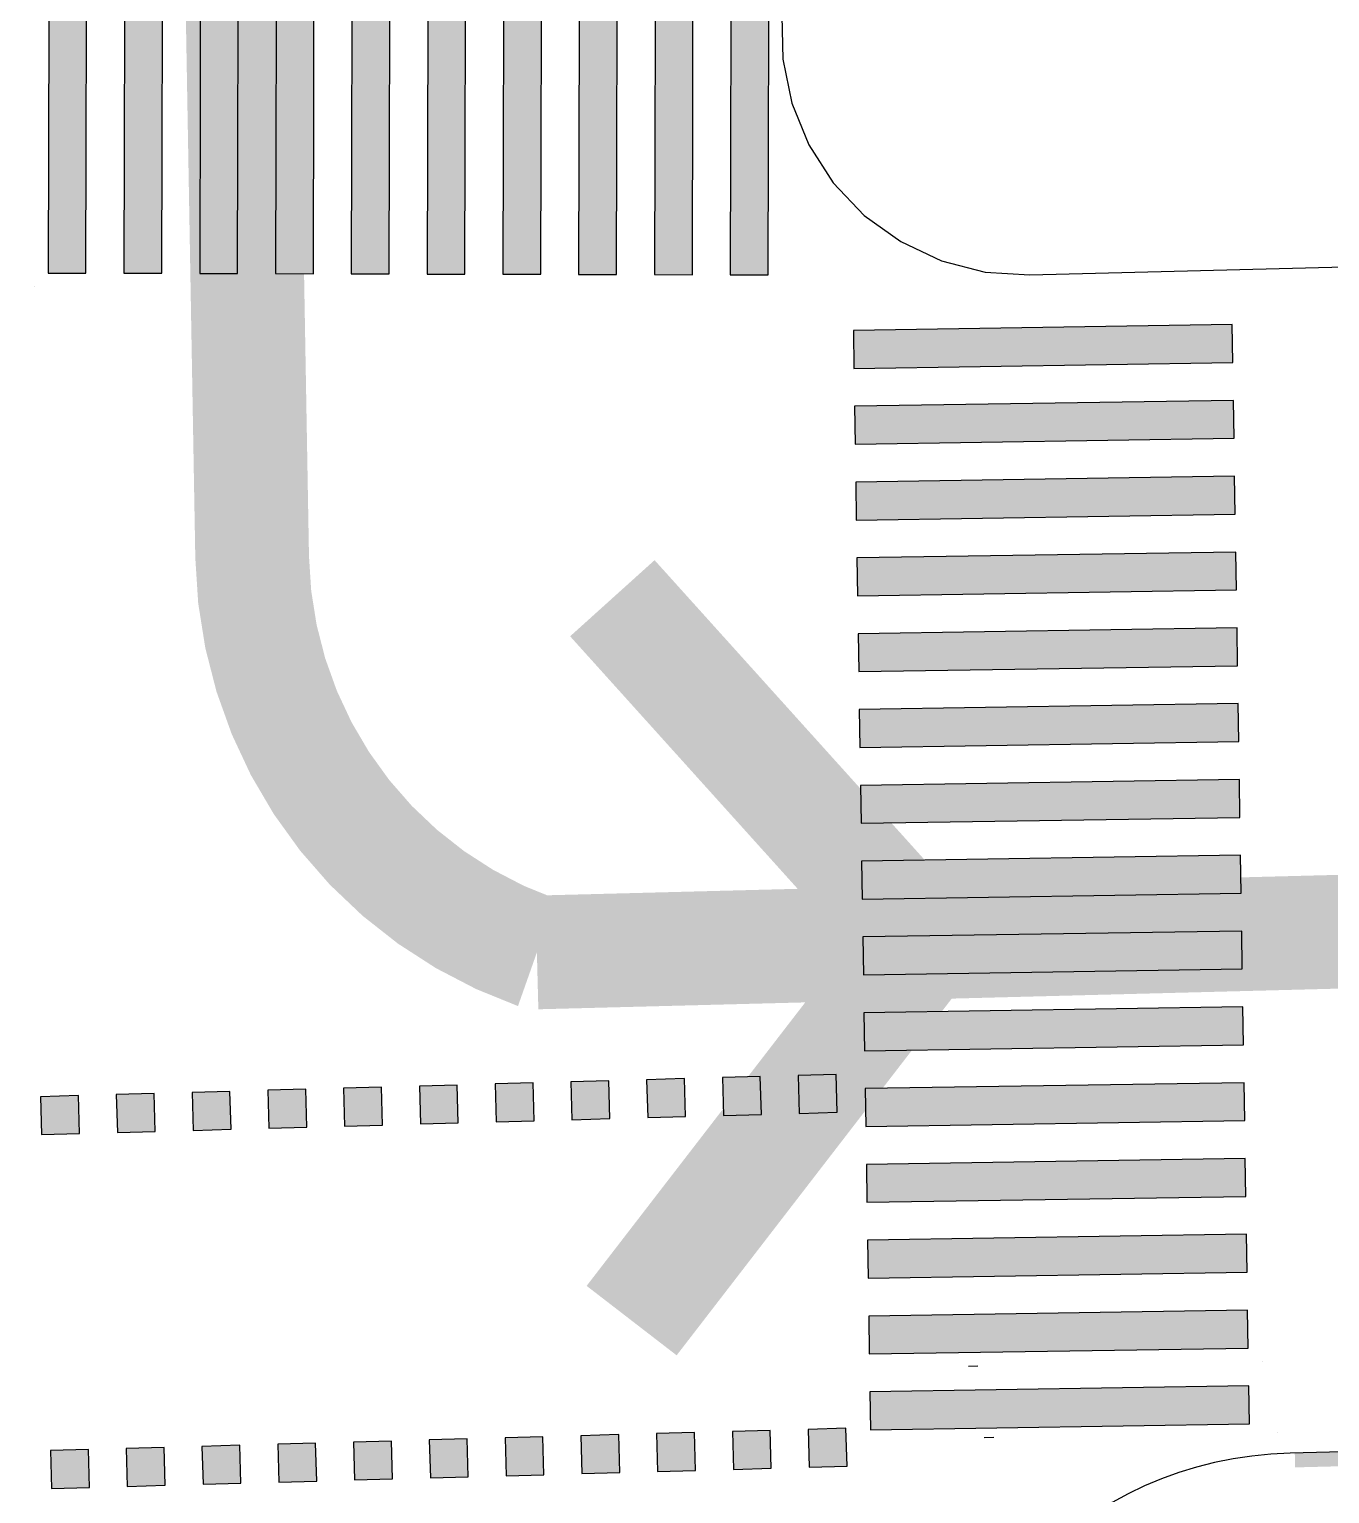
# Model space of a CAD drawing. Header units: metres. Extents: x 668617 to 675126, y 2286318 to 2293677.
# Drawn here: x 669809.33 to 669823.05, y 2287218.88 to 2287234.34 of the extents above; entities that cross this region are included whole.
import ezdxf

# ---------------------------------------------------------------- set-up
doc = ezdxf.new("R2010")
doc.units = ezdxf.units.M
doc.header["$MEASUREMENT"] = 0
doc.linetypes.add('ACAD_ISO07W100', pattern=[3, 0, -3])
doc.linetypes.add('DASHED2', pattern=[0.375, 0.25, -0.125])
for name, color, linetype in [('0_RUTA-ALTERNA', 6, 'Continuous'), ('DMTG-B-CuadrosVerdes', 94, 'Continuous'), ('DMTG-PB-BANQUETAS', 251, 'Continuous'), ('DMTG-SH-LINEA GUARNICION', 40, 'Continuous'), ('DMTG-SH-PASO PEATONAL', 253, 'Continuous')]:
    doc.layers.add(name, color=color, linetype=linetype)

# ---------------------------------------------------------------- blocks, each defined once
blk = doc.blocks.new('*U116')
h = blk.add_hatch(color=256)
h.dxf.hatch_style = 1
h.paths.add_polyline_path([(2.64519181194e-05, 3.735787064570573), (0.4000264519180968, 3.735787064570573), (0.4000264519180968, 4.135787064570552), (2.64519181194e-05, 4.135787064570552)])
h = blk.add_hatch(color=256)
h.dxf.hatch_style = 1
h.paths.add_polyline_path([(0.8000264519181197, 3.735787064570573), (1.200026451918096, 3.735787064570573), (1.200026451918096, 4.135787064570552), (0.8000264519181197, 4.135787064570552)])
h = blk.add_hatch(color=256)
h.dxf.hatch_style = 1
h.paths.add_polyline_path([(0.8000264519181195, 3.735787064570573), (1.200026451918096, 3.735787064570573), (1.200026451918096, 4.135787064570552), (0.8000264519181195, 4.135787064570552)])
h = blk.add_hatch(color=256)
h.dxf.hatch_style = 1
h.paths.add_polyline_path([(1.600026451918119, 3.735787064570573), (2.000026451918096, 3.735787064570573), (2.000026451918096, 4.135787064570552), (1.600026451918119, 4.135787064570552)])
h = blk.add_hatch(color=256)
h.dxf.hatch_style = 1
h.paths.add_polyline_path([(1.600026451918119, 3.735787064570573), (2.000026451918096, 3.735787064570573), (2.000026451918096, 4.135787064570552), (1.600026451918119, 4.135787064570552)])
h = blk.add_hatch(color=256)
h.dxf.hatch_style = 1
h.paths.add_polyline_path([(2.400026451918119, 3.735787064570573), (2.800026451918096, 3.735787064570573), (2.800026451918096, 4.135787064570552), (2.400026451918119, 4.135787064570552)])
h = blk.add_hatch(color=256)
h.dxf.hatch_style = 1
h.paths.add_polyline_path([(2.400026451918119, 3.735787064570573), (2.800026451918096, 3.735787064570573), (2.800026451918096, 4.135787064570552), (2.400026451918119, 4.135787064570552)])
h = blk.add_hatch(color=256)
h.dxf.hatch_style = 1
h.paths.add_polyline_path([(3.20002645191812, 3.735787064570573), (3.600026451918097, 3.735787064570573), (3.600026451918097, 4.135787064570552), (3.20002645191812, 4.135787064570552)])
h = blk.add_hatch(color=256)
h.dxf.hatch_style = 1
h.paths.add_polyline_path([(3.200026451918119, 3.735787064570573), (3.600026451918096, 3.735787064570573), (3.600026451918096, 4.135787064570552), (3.200026451918119, 4.135787064570552)])
h = blk.add_hatch(color=256)
h.dxf.hatch_style = 1
h.paths.add_polyline_path([(4.000026451918119, 3.735787064570573), (4.400026451918097, 3.735787064570573), (4.400026451918097, 4.135787064570552), (4.000026451918119, 4.135787064570552)])
h = blk.add_hatch(color=256)
h.dxf.hatch_style = 1
h.paths.add_polyline_path([(4.000026451918119, 3.735787064570573), (4.400026451918096, 3.735787064570573), (4.400026451918096, 4.135787064570552), (4.000026451918119, 4.135787064570552)])
h = blk.add_hatch(color=256)
h.dxf.hatch_style = 1
h.paths.add_polyline_path([(4.800026451918119, 3.735787064570573), (5.200026451918096, 3.735787064570573), (5.200026451918096, 4.135787064570552), (4.800026451918119, 4.135787064570552)])
h = blk.add_hatch(color=256)
h.dxf.hatch_style = 1
h.paths.add_polyline_path([(4.800026451918119, 3.735787064570573), (5.200026451918096, 3.735787064570573), (5.200026451918096, 4.135787064570552), (4.800026451918119, 4.135787064570552)])
h = blk.add_hatch(color=256)
h.dxf.hatch_style = 1
h.paths.add_polyline_path([(5.60002645191812, 3.735787064570573), (6.000026451918097, 3.735787064570573), (6.000026451918097, 4.135787064570552), (5.60002645191812, 4.135787064570552)])
h = blk.add_hatch(color=256)
h.dxf.hatch_style = 1
h.paths.add_polyline_path([(5.600026451918119, 3.735787064570573), (6.000026451918097, 3.735787064570573), (6.000026451918097, 4.135787064570552), (5.600026451918119, 4.135787064570552)])
h = blk.add_hatch(color=256)
h.dxf.hatch_style = 1
h.paths.add_polyline_path([(6.40002645191812, 3.735787064570573), (6.800026451918097, 3.735787064570573), (6.800026451918097, 4.135787064570552), (6.40002645191812, 4.135787064570552)])
h = blk.add_hatch(color=256)
h.dxf.hatch_style = 1
h.paths.add_polyline_path([(6.400026451918119, 3.735787064570573), (6.800026451918096, 3.735787064570573), (6.800026451918096, 4.135787064570552), (6.400026451918119, 4.135787064570552)])
h = blk.add_hatch(color=256)
h.dxf.hatch_style = 1
h.paths.add_polyline_path([(7.20002645191812, 3.735787064570573), (7.600026451918097, 3.735787064570573), (7.600026451918097, 4.135787064570552), (7.20002645191812, 4.135787064570552)])
h = blk.add_hatch(color=256)
h.dxf.hatch_style = 1
h.paths.add_polyline_path([(7.200026451918119, 3.735787064570573), (7.600026451918097, 3.735787064570573), (7.600026451918097, 4.135787064570552), (7.200026451918119, 4.135787064570552)])
h = blk.add_hatch(color=256)
h.dxf.hatch_style = 1
h.paths.add_polyline_path([(8.00002645191812, 3.735787064570573), (8.400026451918098, 3.735787064570573), (8.400026451918098, 4.135787064570552), (8.00002645191812, 4.135787064570552)])
h = blk.add_hatch(color=256)
h.dxf.hatch_style = 1
h.paths.add_polyline_path([(0, 0), (0.3999999999999772, 0), (0.3999999999999772, 0.3999999999999772), (0, 0.3999999999999772)])
h = blk.add_hatch(color=256)
h.dxf.hatch_style = 1
h.paths.add_polyline_path([(0.8000000000000003, 0), (1.199999999999977, 0), (1.199999999999977, 0.3999999999999772), (0.8000000000000003, 0.3999999999999772)])
h = blk.add_hatch(color=256)
h.dxf.hatch_style = 1
h.paths.add_polyline_path([(0.8, 0), (1.199999999999977, 0), (1.199999999999977, 0.3999999999999772), (0.8, 0.3999999999999772)])
h = blk.add_hatch(color=256)
h.dxf.hatch_style = 1
h.paths.add_polyline_path([(1.6, 0), (1.999999999999977, 0), (1.999999999999977, 0.3999999999999772), (1.6, 0.3999999999999772)])
h = blk.add_hatch(color=256)
h.dxf.hatch_style = 1
h.paths.add_polyline_path([(1.6, 0), (1.999999999999977, 0), (1.999999999999977, 0.3999999999999772), (1.6, 0.3999999999999772)])
h = blk.add_hatch(color=256)
h.dxf.hatch_style = 1
h.paths.add_polyline_path([(2.4, 0), (2.799999999999977, 0), (2.799999999999977, 0.3999999999999772), (2.4, 0.3999999999999772)])
h = blk.add_hatch(color=256)
h.dxf.hatch_style = 1
h.paths.add_polyline_path([(2.4, 0), (2.799999999999977, 0), (2.799999999999977, 0.3999999999999772), (2.4, 0.3999999999999772)])
h = blk.add_hatch(color=256)
h.dxf.hatch_style = 1
h.paths.add_polyline_path([(3.2, 0), (3.599999999999977, 0), (3.599999999999977, 0.3999999999999772), (3.2, 0.3999999999999772)])
h = blk.add_hatch(color=256)
h.dxf.hatch_style = 1
h.paths.add_polyline_path([(3.2, 0), (3.599999999999977, 0), (3.599999999999977, 0.3999999999999772), (3.2, 0.3999999999999772)])
h = blk.add_hatch(color=256)
h.dxf.hatch_style = 1
h.paths.add_polyline_path([(4, 0), (4.399999999999977, 0), (4.399999999999977, 0.3999999999999772), (4, 0.3999999999999772)])
h = blk.add_hatch(color=256)
h.dxf.hatch_style = 1
h.paths.add_polyline_path([(4, 0), (4.399999999999977, 0), (4.399999999999977, 0.3999999999999772), (4, 0.3999999999999772)])
h = blk.add_hatch(color=256)
h.dxf.hatch_style = 1
h.paths.add_polyline_path([(4.8, 0), (5.199999999999977, 0), (5.199999999999977, 0.3999999999999772), (4.8, 0.3999999999999772)])
h = blk.add_hatch(color=256)
h.dxf.hatch_style = 1
h.paths.add_polyline_path([(4.8, 0), (5.199999999999977, 0), (5.199999999999977, 0.3999999999999772), (4.8, 0.3999999999999772)])
h = blk.add_hatch(color=256)
h.dxf.hatch_style = 1
h.paths.add_polyline_path([(5.600000000000001, 0), (5.999999999999978, 0), (5.999999999999978, 0.3999999999999772), (5.600000000000001, 0.3999999999999772)])
h = blk.add_hatch(color=256)
h.dxf.hatch_style = 1
h.paths.add_polyline_path([(5.6, 0), (5.999999999999977, 0), (5.999999999999977, 0.3999999999999772), (5.6, 0.3999999999999772)])
h = blk.add_hatch(color=256)
h.dxf.hatch_style = 1
h.paths.add_polyline_path([(6.4, 0), (6.799999999999977, 0), (6.799999999999977, 0.3999999999999772), (6.4, 0.3999999999999772)])
h = blk.add_hatch(color=256)
h.dxf.hatch_style = 1
h.paths.add_polyline_path([(6.4, 0), (6.799999999999977, 0), (6.799999999999977, 0.3999999999999772), (6.4, 0.3999999999999772)])
h = blk.add_hatch(color=256)
h.dxf.hatch_style = 1
h.paths.add_polyline_path([(7.200000000000001, 0), (7.599999999999978, 0), (7.599999999999978, 0.3999999999999772), (7.200000000000001, 0.3999999999999772)])
h = blk.add_hatch(color=256)
h.dxf.hatch_style = 1
h.paths.add_polyline_path([(7.2, 0), (7.599999999999977, 0), (7.599999999999977, 0.3999999999999772), (7.2, 0.3999999999999772)])
h = blk.add_hatch(color=256)
h.dxf.hatch_style = 1
h.paths.add_polyline_path([(8, 0), (8.399999999999977, 0), (8.399999999999977, 0.3999999999999772), (8, 0.3999999999999772)])
for points in [[(2.64519181194e-05, 3.735787064570573), (0.4000264519180968, 3.735787064570573), (0.4000264519180968, 4.135787064570552), (2.64519181194e-05, 4.135787064570552)], [(0.8000264519181197, 3.735787064570573), (1.200026451918096, 3.735787064570573), (1.200026451918096, 4.135787064570552), (0.8000264519181197, 4.135787064570552)], [(0.8000264519181195, 3.735787064570573), (1.200026451918096, 3.735787064570573), (1.200026451918096, 4.135787064570552), (0.8000264519181195, 4.135787064570552)], [(1.600026451918119, 3.735787064570573), (2.000026451918096, 3.735787064570573), (2.000026451918096, 4.135787064570552), (1.600026451918119, 4.135787064570552)], [(1.600026451918119, 3.735787064570573), (2.000026451918096, 3.735787064570573), (2.000026451918096, 4.135787064570552), (1.600026451918119, 4.135787064570552)], [(2.400026451918119, 3.735787064570573), (2.800026451918096, 3.735787064570573), (2.800026451918096, 4.135787064570552), (2.400026451918119, 4.135787064570552)], [(2.400026451918119, 3.735787064570573), (2.800026451918096, 3.735787064570573), (2.800026451918096, 4.135787064570552), (2.400026451918119, 4.135787064570552)], [(3.20002645191812, 3.735787064570573), (3.600026451918097, 3.735787064570573), (3.600026451918097, 4.135787064570552), (3.20002645191812, 4.135787064570552)], [(3.200026451918119, 3.735787064570573), (3.600026451918096, 3.735787064570573), (3.600026451918096, 4.135787064570552), (3.200026451918119, 4.135787064570552)], [(4.000026451918119, 3.735787064570573), (4.400026451918097, 3.735787064570573), (4.400026451918097, 4.135787064570552), (4.000026451918119, 4.135787064570552)], [(4.000026451918119, 3.735787064570573), (4.400026451918096, 3.735787064570573), (4.400026451918096, 4.135787064570552), (4.000026451918119, 4.135787064570552)], [(4.800026451918119, 3.735787064570573), (5.200026451918096, 3.735787064570573), (5.200026451918096, 4.135787064570552), (4.800026451918119, 4.135787064570552)], [(4.800026451918119, 3.735787064570573), (5.200026451918096, 3.735787064570573), (5.200026451918096, 4.135787064570552), (4.800026451918119, 4.135787064570552)], [(5.60002645191812, 3.735787064570573), (6.000026451918097, 3.735787064570573), (6.000026451918097, 4.135787064570552), (5.60002645191812, 4.135787064570552)], [(5.600026451918119, 3.735787064570573), (6.000026451918097, 3.735787064570573), (6.000026451918097, 4.135787064570552), (5.600026451918119, 4.135787064570552)], [(6.40002645191812, 3.735787064570573), (6.800026451918097, 3.735787064570573), (6.800026451918097, 4.135787064570552), (6.40002645191812, 4.135787064570552)], [(6.400026451918119, 3.735787064570573), (6.800026451918096, 3.735787064570573), (6.800026451918096, 4.135787064570552), (6.400026451918119, 4.135787064570552)], [(7.20002645191812, 3.735787064570573), (7.600026451918097, 3.735787064570573), (7.600026451918097, 4.135787064570552), (7.20002645191812, 4.135787064570552)], [(7.200026451918119, 3.735787064570573), (7.600026451918097, 3.735787064570573), (7.600026451918097, 4.135787064570552), (7.200026451918119, 4.135787064570552)], [(8.00002645191812, 3.735787064570573), (8.400026451918098, 3.735787064570573), (8.400026451918098, 4.135787064570552), (8.00002645191812, 4.135787064570552)], [(0, 0), (0.3999999999999772, 0), (0.3999999999999772, 0.3999999999999772), (0, 0.3999999999999772)], [(0.8000000000000003, 0), (1.199999999999977, 0), (1.199999999999977, 0.3999999999999772), (0.8000000000000003, 0.3999999999999772)], [(0.8, 0), (1.199999999999977, 0), (1.199999999999977, 0.3999999999999772), (0.8, 0.3999999999999772)], [(1.6, 0), (1.999999999999977, 0), (1.999999999999977, 0.3999999999999772), (1.6, 0.3999999999999772)], [(1.6, 0), (1.999999999999977, 0), (1.999999999999977, 0.3999999999999772), (1.6, 0.3999999999999772)], [(2.4, 0), (2.799999999999977, 0), (2.799999999999977, 0.3999999999999772), (2.4, 0.3999999999999772)], [(2.4, 0), (2.799999999999977, 0), (2.799999999999977, 0.3999999999999772), (2.4, 0.3999999999999772)], [(3.2, 0), (3.599999999999977, 0), (3.599999999999977, 0.3999999999999772), (3.2, 0.3999999999999772)], [(3.2, 0), (3.599999999999977, 0), (3.599999999999977, 0.3999999999999772), (3.2, 0.3999999999999772)], [(4, 0), (4.399999999999977, 0), (4.399999999999977, 0.3999999999999772), (4, 0.3999999999999772)], [(4, 0), (4.399999999999977, 0), (4.399999999999977, 0.3999999999999772), (4, 0.3999999999999772)], [(4.8, 0), (5.199999999999977, 0), (5.199999999999977, 0.3999999999999772), (4.8, 0.3999999999999772)], [(4.8, 0), (5.199999999999977, 0), (5.199999999999977, 0.3999999999999772), (4.8, 0.3999999999999772)], [(5.600000000000001, 0), (5.999999999999978, 0), (5.999999999999978, 0.3999999999999772), (5.600000000000001, 0.3999999999999772)], [(5.6, 0), (5.999999999999977, 0), (5.999999999999977, 0.3999999999999772), (5.6, 0.3999999999999772)], [(6.4, 0), (6.799999999999977, 0), (6.799999999999977, 0.3999999999999772), (6.4, 0.3999999999999772)], [(6.4, 0), (6.799999999999977, 0), (6.799999999999977, 0.3999999999999772), (6.4, 0.3999999999999772)], [(7.200000000000001, 0), (7.599999999999978, 0), (7.599999999999978, 0.3999999999999772), (7.200000000000001, 0.3999999999999772)], [(7.2, 0), (7.599999999999977, 0), (7.599999999999977, 0.3999999999999772), (7.2, 0.3999999999999772)], [(8, 0), (8.399999999999977, 0), (8.399999999999977, 0.3999999999999772), (8, 0.3999999999999772)]]:
    blk.add_lwpolyline(points, close=True)
blk = doc.blocks.new('*U316')
at = {"transparency": 33554687}
h = blk.add_hatch(color=252, dxfattribs=at)
h.dxf.hatch_style = 1
h.paths.add_polyline_path([(0.400242450841612, 8.090105436923789), (0.4200075101418511, 8.489616816524991), (-3.575106285870196, 8.687267409527385), (-3.594871345170436, 8.28775602992618)])
h = blk.add_hatch(color=252, dxfattribs=at)
h.dxf.hatch_style = 1
h.paths.add_polyline_path([(0.3607123322411337, 7.291082677721382), (0.3804773915413728, 7.690594057322586), (-3.614636404470675, 7.888244650324978), (-3.634401463770915, 7.488733270723775)])
h = blk.add_hatch(color=252, dxfattribs=at)
h.dxf.hatch_style = 1
h.paths.add_polyline_path([(0.3211822136406555, 6.492059918518974), (0.3409472729408946, 6.891571298120177), (-3.654166523071153, 7.08922189112257), (-3.673931582371393, 6.689710511521366)])
h = blk.add_hatch(color=252, dxfattribs=at)
h.dxf.hatch_style = 1
h.paths.add_polyline_path([(0.2816520950401773, 5.693037159316567), (0.3014171543404163, 6.092548538917771), (-3.693696641671631, 6.290199131920163), (-3.713461700971871, 5.89068775231896)])
h = blk.add_hatch(color=252, dxfattribs=at)
h.dxf.hatch_style = 1
h.paths.add_polyline_path([(0.242121976439699, 4.894014400114161), (0.261887035739938, 5.293525779715364), (-3.733226760272109, 5.491176372717756), (-3.752991819572349, 5.091664993116553)])
h = blk.add_hatch(color=252, dxfattribs=at)
h.dxf.hatch_style = 1
h.paths.add_polyline_path([(0.2025918578392208, 4.094991640911753), (0.2223569171394598, 4.494503020512957), (-3.772756878872588, 4.692153613515349), (-3.792521938172828, 4.292642233914146)])
h = blk.add_hatch(color=252, dxfattribs=at)
h.dxf.hatch_style = 1
h.paths.add_polyline_path([(0.1630617392387425, 3.295968881709346), (0.1828267985389816, 3.69548026131055), (-3.812286997473066, 3.893130854312942), (-3.832052056773306, 3.493619474711739)])
h = blk.add_hatch(color=252, dxfattribs=at)
h.dxf.hatch_style = 1
h.paths.add_polyline_path([(0.1235316206382643, 2.49694612250694), (0.1432966799385033, 2.896457502108143), (-3.851817116073544, 3.094108095110535), (-3.871582175373784, 2.694596715509332)])
h = blk.add_hatch(color=252, dxfattribs=at)
h.dxf.hatch_style = 1
h.paths.add_polyline_path([(0.08400150203778603, 1.697923363304533), (0.1037665613380251, 2.097434742905736), (-3.891347234674023, 2.295085335908128), (-3.911112293974262, 1.895573956306925)])
h = blk.add_hatch(color=252, dxfattribs=at)
h.dxf.hatch_style = 1
h.paths.add_polyline_path([(0.04447138343730778, 0.8989006041021258), (0.06423644273754683, 1.298411983703329), (-3.9308773532745, 1.496062576705721), (-3.95064241257474, 1.096551197104518)])
h = blk.add_hatch(color=252, dxfattribs=at)
h.dxf.hatch_style = 1
h.paths.add_polyline_path([(0.004941264836829531, 0.09987784489971899), (0.02470632413706859, 0.4993892245009225), (-3.970407471874979, 0.6970398175033146), (-3.990172531175219, 0.2975284379021113)])
for points in [[(0.400242450841612, 8.090105436923789), (0.4200075101418511, 8.489616816524991), (-3.575106285870196, 8.687267409527385), (-3.594871345170436, 8.28775602992618)], [(0.3607123322411337, 7.291082677721382), (0.3804773915413728, 7.690594057322586), (-3.614636404470675, 7.888244650324978), (-3.634401463770915, 7.488733270723775)], [(0.3211822136406555, 6.492059918518974), (0.3409472729408946, 6.891571298120177), (-3.654166523071153, 7.08922189112257), (-3.673931582371393, 6.689710511521366)], [(0.2816520950401773, 5.693037159316567), (0.3014171543404163, 6.092548538917771), (-3.693696641671631, 6.290199131920163), (-3.713461700971871, 5.89068775231896)], [(0.242121976439699, 4.894014400114161), (0.261887035739938, 5.293525779715364), (-3.733226760272109, 5.491176372717756), (-3.752991819572349, 5.091664993116553)], [(0.2025918578392208, 4.094991640911753), (0.2223569171394598, 4.494503020512957), (-3.772756878872588, 4.692153613515349), (-3.792521938172828, 4.292642233914146)], [(0.1630617392387425, 3.295968881709346), (0.1828267985389816, 3.69548026131055), (-3.812286997473066, 3.893130854312942), (-3.832052056773306, 3.493619474711739)], [(0.1235316206382643, 2.49694612250694), (0.1432966799385033, 2.896457502108143), (-3.851817116073544, 3.094108095110535), (-3.871582175373784, 2.694596715509332)], [(0.08400150203778603, 1.697923363304533), (0.1037665613380251, 2.097434742905736), (-3.891347234674023, 2.295085335908128), (-3.911112293974262, 1.895573956306925)], [(0.04447138343730778, 0.8989006041021258), (0.06423644273754683, 1.298411983703329), (-3.9308773532745, 1.496062576705721), (-3.95064241257474, 1.096551197104518)], [(0.004941264836829531, 0.09987784489971899), (0.02470632413706859, 0.4993892245009225), (-3.970407471874979, 0.6970398175033146), (-3.990172531175219, 0.2975284379021113)]]:
    blk.add_lwpolyline(points, close=True)
at = {"layer": 'Defpoints', "color": 255, "linetype": 'ACAD_ISO07W100'}
for p, q in [((-2.91579206233568, 0.9009696372128992), (0.1804211295736566, 0.7477904276360459)), ((-2.796579657196664, 0.1383554151010923), (0.2996335347126732, -0.0148237944757617))]:
    blk.add_line(p, q, dxfattribs=at)
blk = doc.blocks.new('*U345')
at = {"transparency": 33554687}
h = blk.add_hatch(color=252, dxfattribs=at)
h.dxf.hatch_style = 1
h.paths.add_polyline_path([(0.5583629252435252, 11.28619647373342), (0.5781279845437642, 11.68570785333462), (-3.416985811468283, 11.88335844633701), (-3.436750870768523, 11.48384706673581)])
h = blk.add_hatch(color=252, dxfattribs=at)
h.dxf.hatch_style = 1
h.paths.add_polyline_path([(0.5188328066430469, 10.48717371453101), (0.538597865943286, 10.88668509413221), (-3.456515930068762, 11.08433568713461), (-3.476280989369001, 10.6848243075334)])
h = blk.add_hatch(color=252, dxfattribs=at)
h.dxf.hatch_style = 1
h.paths.add_polyline_path([(0.4793026880425686, 9.688150955328602), (0.4990677473428077, 10.0876623349298), (-3.49604604866924, 10.2853129279322), (-3.51581110796948, 9.885801548330994)])
h = blk.add_hatch(color=252, dxfattribs=at)
h.dxf.hatch_style = 1
h.paths.add_polyline_path([(0.4397725694420904, 8.889128196126196), (0.4595376287423294, 9.288639575727398), (-3.535576167269718, 9.486290168729791), (-3.555341226569958, 9.086778789128587)])
h = blk.add_hatch(color=252, dxfattribs=at)
h.dxf.hatch_style = 1
h.paths.add_polyline_path([(0.4002424508416121, 8.090105436923789), (0.4200075101418512, 8.489616816524991), (-3.575106285870196, 8.687267409527385), (-3.594871345170436, 8.28775602992618)])
h = blk.add_hatch(color=252, dxfattribs=at)
h.dxf.hatch_style = 1
h.paths.add_polyline_path([(0.3607123322411339, 7.291082677721382), (0.3804773915413729, 7.690594057322586), (-3.614636404470675, 7.888244650324978), (-3.634401463770915, 7.488733270723775)])
h = blk.add_hatch(color=252, dxfattribs=at)
h.dxf.hatch_style = 1
h.paths.add_polyline_path([(0.3211822136406556, 6.492059918518976), (0.3409472729408947, 6.891571298120179), (-3.654166523071153, 7.089221891122572), (-3.673931582371393, 6.689710511521368)])
h = blk.add_hatch(color=252, dxfattribs=at)
h.dxf.hatch_style = 1
h.paths.add_polyline_path([(0.2816520950401774, 5.693037159316569), (0.3014171543404164, 6.092548538917772), (-3.693696641671631, 6.290199131920165), (-3.713461700971871, 5.890687752318962)])
h = blk.add_hatch(color=252, dxfattribs=at)
h.dxf.hatch_style = 1
h.paths.add_polyline_path([(0.2421219764396991, 4.894014400114161), (0.2618870357399382, 5.293525779715364), (-3.733226760272109, 5.491176372717756), (-3.752991819572349, 5.091664993116553)])
h = blk.add_hatch(color=252, dxfattribs=at)
h.dxf.hatch_style = 1
h.paths.add_polyline_path([(0.2025918578392208, 4.094991640911754), (0.2223569171394599, 4.494503020512957), (-3.772756878872587, 4.69215361351535), (-3.792521938172827, 4.292642233914147)])
h = blk.add_hatch(color=252, dxfattribs=at)
h.dxf.hatch_style = 1
h.paths.add_polyline_path([(0.1630617392387426, 3.295968881709347), (0.1828267985389816, 3.69548026131055), (-3.812286997473066, 3.893130854312942), (-3.832052056773306, 3.493619474711739)])
h = blk.add_hatch(color=252, dxfattribs=at)
h.dxf.hatch_style = 1
h.paths.add_polyline_path([(0.1235316206382643, 2.49694612250694), (0.1432966799385034, 2.896457502108143), (-3.851817116073544, 3.094108095110535), (-3.871582175373784, 2.694596715509332)])
h = blk.add_hatch(color=252, dxfattribs=at)
h.dxf.hatch_style = 1
h.paths.add_polyline_path([(0.08400150203778606, 1.697923363304533), (0.1037665613380251, 2.097434742905736), (-3.891347234674023, 2.295085335908128), (-3.911112293974262, 1.895573956306925)])
h = blk.add_hatch(color=252, dxfattribs=at)
h.dxf.hatch_style = 1
h.paths.add_polyline_path([(0.04447138343730779, 0.8989006041021259), (0.06423644273754685, 1.298411983703329), (-3.9308773532745, 1.496062576705722), (-3.95064241257474, 1.096551197104518)])
h = blk.add_hatch(color=252, dxfattribs=at)
h.dxf.hatch_style = 1
h.paths.add_polyline_path([(0.004941264836829531, 0.09987784489971899), (0.02470632413706859, 0.4993892245009225), (-3.970407471874979, 0.6970398175033146), (-3.990172531175219, 0.2975284379021113)])
for points in [[(0.5583629252435252, 11.28619647373342), (0.5781279845437642, 11.68570785333462), (-3.416985811468283, 11.88335844633701), (-3.436750870768523, 11.48384706673581)], [(0.5188328066430469, 10.48717371453101), (0.538597865943286, 10.88668509413221), (-3.456515930068762, 11.08433568713461), (-3.476280989369001, 10.6848243075334)], [(0.4793026880425686, 9.688150955328602), (0.4990677473428077, 10.0876623349298), (-3.49604604866924, 10.2853129279322), (-3.51581110796948, 9.885801548330994)], [(0.4397725694420904, 8.889128196126196), (0.4595376287423294, 9.288639575727398), (-3.535576167269718, 9.486290168729791), (-3.555341226569958, 9.086778789128587)], [(0.4002424508416121, 8.090105436923789), (0.4200075101418512, 8.489616816524991), (-3.575106285870196, 8.687267409527385), (-3.594871345170436, 8.28775602992618)], [(0.3607123322411339, 7.291082677721382), (0.3804773915413729, 7.690594057322586), (-3.614636404470675, 7.888244650324978), (-3.634401463770915, 7.488733270723775)], [(0.3211822136406556, 6.492059918518976), (0.3409472729408947, 6.891571298120179), (-3.654166523071153, 7.089221891122572), (-3.673931582371393, 6.689710511521368)], [(0.2816520950401774, 5.693037159316569), (0.3014171543404164, 6.092548538917772), (-3.693696641671631, 6.290199131920165), (-3.713461700971871, 5.890687752318962)], [(0.2421219764396991, 4.894014400114161), (0.2618870357399382, 5.293525779715364), (-3.733226760272109, 5.491176372717756), (-3.752991819572349, 5.091664993116553)], [(0.2025918578392208, 4.094991640911754), (0.2223569171394599, 4.494503020512957), (-3.772756878872587, 4.69215361351535), (-3.792521938172827, 4.292642233914147)], [(0.1630617392387426, 3.295968881709347), (0.1828267985389816, 3.69548026131055), (-3.812286997473066, 3.893130854312942), (-3.832052056773306, 3.493619474711739)], [(0.1235316206382643, 2.49694612250694), (0.1432966799385034, 2.896457502108143), (-3.851817116073544, 3.094108095110535), (-3.871582175373784, 2.694596715509332)], [(0.08400150203778606, 1.697923363304533), (0.1037665613380251, 2.097434742905736), (-3.891347234674023, 2.295085335908128), (-3.911112293974262, 1.895573956306925)], [(0.04447138343730779, 0.8989006041021259), (0.06423644273754685, 1.298411983703329), (-3.9308773532745, 1.496062576705722), (-3.95064241257474, 1.096551197104518)], [(0.004941264836829531, 0.09987784489971899), (0.02470632413706859, 0.4993892245009225), (-3.970407471874979, 0.6970398175033146), (-3.990172531175219, 0.2975284379021113)]]:
    blk.add_lwpolyline(points, close=True)
at = {"layer": 'Defpoints', "color": 255, "linetype": 'ACAD_ISO07W100'}
for p, q in [((-2.91579206233568, 0.9009696372128992), (0.1804211295736566, 0.7477904276360459)), ((-2.796579657196664, 0.1383554151010923), (0.2996335347126732, -0.0148237944757617))]:
    blk.add_line(p, q, dxfattribs=at)

msp = doc.modelspace()

# ---------------------------------------------------------------- linework, layer by layer
at = {"layer": '0_RUTA-ALTERNA', "color": 6, "linetype": 'DASHED2', "ltscale": 4, "const_width": 1.2}
msp.add_lwpolyline([(669850.955360972, 2287455.233248092), (669896.317192431, 2287453.057720482, -0.4058023633854614), (669902.1017960699, 2287446.871695229), (669903.5254251127, 2287334.331637781, -0.4572857667738945), (669898.7189615708, 2287330.067729234), (669813.6048459616, 2287327.323387139, 0.3889075024120783), (669810.0194678529, 2287323.818496439), (669811.6804251411, 2287228.765553218, 0.3131735137984508), (669814.6857885804, 2287224.595359853), (669832.5861255947, 2287225.057456405), (669904.5699028303, 2287226.980865777, -0.4066277278746441), (669908.9779734658, 2287222.909586625), (669910.3149485193, 2287174.122239317)], format="xyb", dxfattribs=at)
msp.add_lwpolyline([(669815.6857842284, 2287220.71059151), (669818.7601944495, 2287224.696052197), (669815.4823037311, 2287228.332941045)], dxfattribs=at)
at = {"layer": 'DMTG-PB-BANQUETAS'}
msp.add_lwpolyline([(669815.2751734948, 2287321.001066105), (669817.2822181211, 2287234.020882489), (669817.3767832364, 2287233.555171808), (669817.555545354, 2287233.115840377), (669817.8136079444, 2287232.716924723), (669818.1410746165, 2287232.372498274), (669818.5260416509, 2287232.09564925), (669818.9555610699, 2287231.893473413), (669819.4156996848, 2287231.775073855), (669819.8894874826, 2287231.744575947), (669899.5575898008, 2287233.767592262), (669900.1973843157, 2287233.872872739), (669900.8177993885, 2287234.062298548), (669901.4077984132, 2287234.330951021), (669901.9573447566, 2287234.673904103)], dxfattribs=at)
msp.add_lwpolyline([(669861.0311647137, 2287220.285174023), (669822.635267053, 2287219.310270276, 0.4107103833053042), (669818.7355907302, 2287215.274612829), (669819.2361037467, 2287166.528622111), (669819.8356169304, 2287147.860678022), (669820.1294411029, 2287129.790552124), (669820.2033524901, 2287129.301468649), (669820.4239732221, 2287128.84282773), (669820.7179314967, 2287128.429646736), (669821.0772939614, 2287128.070984474), (669821.4931494348, 2287127.778907043), (669821.9515647282, 2287127.562517537), (669822.440569693, 2287127.425904417), (669822.9442016707, 2287127.374185647), (669903.9407437273, 2287129.316394405)], format="xyb", dxfattribs=at)
at = {"layer": 'DMTG-SH-LINEA GUARNICION', "const_width": 0.15}
msp.add_lwpolyline([(669822.6871544865, 2287219.236569272), (669838.7446590891, 2287219.644280269)], dxfattribs=at)

# ---------------------------------------------------------------- block references
at = {"layer": 'DMTG-B-CuadrosVerdes', "rotation": 1.60588250749323}
msp.add_blockref('*U116', (669809.5627320341, 2287218.939118872), dxfattribs=at)
at = {"layer": 'DMTG-SH-PASO PEATONAL', "color": 252, "true_color": 0x939598}
for name, p, rotation in [('*U316', (669808.62648558, 2287231.766563996), 272.6859067988005), ('*U345', (669822.2078250317, 2287219.52141848), 3.724617681222659)]:
    msp.add_blockref(name, p, dxfattribs=dict(at, rotation=rotation))

doc.saveas('drawing.dxf')
